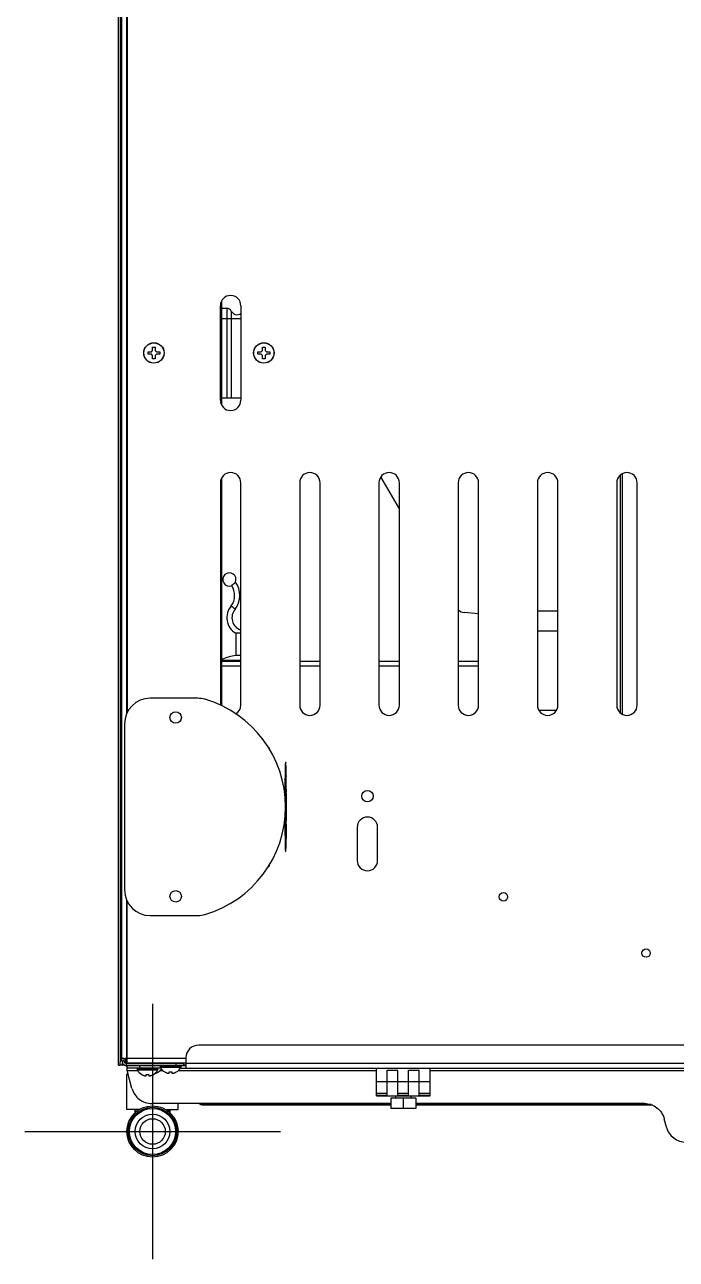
# Model space of a CAD drawing. Header units: millimetres. Extents: x -1686 to 4120, y -1850 to 2563.
# Drawn here: x -42.7 to 212.2, y 1596.9 to 2079.9 of the extents above; entities that cross this region are included whole.
import ezdxf

# ---------------------------------------------------------------- set-up
doc = ezdxf.new("R2010")
doc.units = ezdxf.units.MM
doc.header["$LTSCALE"] = 65.395
doc.layers.get('0').update_dxf_attribs({"linetype": 'CONTINUOUS'})
doc.layers.add('ASSI', color=7, linetype='CONTINUOUS')
doc.layers.add('GEOM', color=7, linetype='CONTINUOUS')

msp = doc.modelspace()

# ---------------------------------------------------------------- linework, layer by layer
at = {"linetype": 'Continuous'}
for p, q in [((5.58, 1950.96), (5.58, 1951.96)), ((5.58, 1951.96), (6.88, 1951.96)), ((6.88, 1951.96), (7.38, 1952.46)), ((7.38, 1952.46), (7.38, 1953.76)), ((7.38, 1953.76), (8.38, 1953.76)), ((8.38, 1953.76), (8.38, 1952.46)), ((8.38, 1952.46), (8.88, 1951.96)), ((8.88, 1951.96), (10.18, 1951.96)), ((10.18, 1951.96), (10.18, 1950.96)), ((48.58, 1950.96), (48.58, 1951.96)), ((48.58, 1951.96), (49.88, 1951.96)), ((49.88, 1951.96), (50.38, 1952.46)), ((50.38, 1952.46), (50.38, 1953.76)), ((50.38, 1953.76), (51.38, 1953.76)), ((51.38, 1953.76), (51.38, 1952.46)), ((51.38, 1952.46), (51.88, 1951.96)), ((51.88, 1951.96), (53.18, 1951.96)), ((53.18, 1951.96), (53.18, 1950.96)), ((6.88, 1950.96), (5.58, 1950.96)), ((7.38, 1950.46), (6.88, 1950.96)), ((7.38, 1949.16), (7.38, 1950.46)), ((8.38, 1949.16), (7.38, 1949.16)), ((8.88, 1950.96), (8.38, 1950.46)), ((8.38, 1950.46), (8.38, 1949.16)), ((10.18, 1950.96), (8.88, 1950.96)), ((49.88, 1950.96), (48.58, 1950.96)), ((50.38, 1950.46), (49.88, 1950.96)), ((50.38, 1949.16), (50.38, 1950.46)), ((51.38, 1949.16), (50.38, 1949.16)), ((51.88, 1950.96), (51.38, 1950.46)), ((51.38, 1950.46), (51.38, 1949.16)), ((53.18, 1950.96), (51.88, 1950.96)), ((94.88, 1660.86), (94.88, 1671.66)), ((115.88, 1660.86), (115.88, 1671.66)), ((-2.18, 1669.16), (-2.67, 1669.16)), ((3.08, 1669.18), (3.08, 1669.21)), ((4.88, 1668.66), (4.88, 1669.21)), ((5.88, 1669.21), (5.88, 1668.66)), ((7.68, 1669.21), (7.68, 1669.18)), ((9.68, 1670.21), (9.68, 1670.18)), ((12.08, 1670.18), (12.08, 1670.21)), ((13.88, 1669.66), (13.88, 1670.21)), ((14.88, 1670.21), (14.88, 1669.66)), ((16.68, 1670.21), (16.68, 1670.18)), ((99.08, 1661.05), (99.08, 1670.86)), ((99.08, 1670.86), (103.28, 1670.86)), ((103.28, 1661.05), (103.28, 1670.86)), ((107.48, 1661.05), (107.48, 1670.86)), ((107.48, 1670.86), (111.68, 1670.86)), ((111.68, 1661.05), (111.68, 1670.86)), ((94.88, 1666.36), (115.88, 1666.36)), ((94.88, 1661.86), (99.08, 1661.86)), ((103.28, 1661.86), (107.48, 1661.86)), ((111.68, 1661.86), (115.88, 1661.86)), ((94.88, 1661.05), (99.08, 1661.05)), ((94.88, 1660.86), (115.88, 1660.86)), ((110.27, 1659.86), (100.49, 1659.86)), ((100.49, 1659.86), (100.49, 1655.86)), ((103.28, 1661.05), (107.48, 1661.05)), ((105.38, 1659.86), (105.38, 1655.86)), ((110.27, 1659.86), (110.27, 1655.86)), ((111.68, 1661.05), (115.88, 1661.05)), ((0.53, 1654.16), (0.53, 1655.01)), ((0.53, 1655.01), (1.58, 1655.01)), ((13.08, 1655.01), (14.13, 1655.01)), ((14.13, 1655.01), (14.13, 1654.16)), ((110.27, 1655.86), (100.49, 1655.86))]:
    msp.add_line(p, q, dxfattribs=at)
at = {"color": 4}
for p, q in [((7.33, 1696.86), (7.33, 1596.86)), ((-42.67, 1646.86), (57.33, 1646.86))]:
    msp.add_line(p, q, dxfattribs=at)
at = {"linetype": 'Continuous'}
for radius in [10, 9.5, 9, 5]:
    msp.add_circle((7.33, 1646.86), radius, dxfattribs=at)
for centre, radius, start, end in [((14.58, 1674.28), 4.8, 210.3012, 238.6273), ((14.18, 1674.28), 4.8, 301.3727, 329.6988), ((-2.17, 1669.16), 0.5, 106.2162, 180), ((5.58, 1673.28), 4.8, 210.3012, 238.6273), ((5.57, 1673.26), 4.75, 238.4659, 241.0313), ((5.56, 1673.26), 4.75, 241.0316, 241.9926), ((5.56, 1673.26), 4.75, 241.9926, 243.3187), ((5.56, 1673.25), 4.74, 243.3188, 244.4598), ((5.56, 1673.25), 4.74, 244.4598, 245.4278), ((5.56, 1673.25), 4.73, 245.4278, 246.6825), ((5.56, 1673.24), 4.73, 246.6826, 247.4526), ((5.55, 1673.23), 4.72, 247.4524, 248.9975), ((5.55, 1673.23), 4.72, 248.9977, 249.4819), ((5.55, 1673.22), 4.7, 249.4813, 251.5344), ((5.54, 1673.2), 4.68, 251.535, 252.6227), ((5.53, 1673.18), 4.67, 252.6228, 253.6051), ((5.53, 1673.15), 4.64, 253.6036, 255.6824), ((4.63, 1670.65), 2.01, 262.7259, 264.7415), ((4.63, 1670.63), 1.98, 264.7442, 265.3991), ((4.63, 1670.62), 1.97, 265.3984, 266.7833), ((4.63, 1670.61), 1.96, 266.7841, 267.6235), ((4.63, 1670.6), 1.96, 267.6234, 268.8455), ((4.63, 1670.59), 1.95, 268.8459, 270.9258), ((4.63, 1670.6), 1.95, 270.9261, 271.9964), ((4.63, 1670.6), 1.96, 271.9964, 273.0228), ((4.63, 1670.61), 1.97, 273.0233, 274.286), ((4.63, 1670.63), 1.98, 274.2856, 275.1372), ((4.63, 1670.65), 2.01, 275.1401, 277.2744), ((5.38, 1672.98), 3.8, 262.4351, 277.5649), ((6.13, 1670.65), 2.01, 262.7256, 264.8598), ((6.13, 1670.63), 1.98, 264.8627, 265.7144), ((6.13, 1670.61), 1.97, 265.714, 266.9766), ((6.13, 1670.6), 1.96, 266.9771, 268.0037), ((6.13, 1670.6), 1.95, 268.0037, 269.0738), ((6.13, 1670.59), 1.95, 269.0741, 270.1995), ((6.13, 1670.59), 1.95, 270.1995, 271.1541), ((6.13, 1670.6), 1.95, 271.1545, 272.3767), ((6.13, 1670.61), 1.96, 272.3765, 273.2159), ((6.13, 1670.62), 1.97, 273.2167, 274.6016), ((6.13, 1670.63), 1.98, 274.6009, 275.2558), ((6.13, 1670.65), 2.01, 275.2585, 277.2741), ((5.23, 1673.15), 4.64, 284.3176, 286.3964), ((5.22, 1673.18), 4.67, 286.3949, 287.3772), ((5.22, 1673.2), 4.68, 287.3773, 288.465), ((5.21, 1673.22), 4.7, 288.4656, 290.5187), ((5.21, 1673.23), 4.72, 290.5181, 291.0023), ((5.21, 1673.23), 4.72, 291.0025, 292.5476), ((5.2, 1673.24), 4.73, 292.5474, 293.3174), ((5.2, 1673.25), 4.73, 293.3175, 294.5722), ((5.2, 1673.25), 4.74, 294.5722, 295.5402), ((5.2, 1673.25), 4.74, 295.5402, 296.6812), ((5.2, 1673.26), 4.75, 296.6813, 298.0074), ((5.2, 1673.26), 4.75, 298.0074, 298.9684), ((5.19, 1673.26), 4.75, 298.9687, 301.5341), ((5.18, 1673.28), 4.8, 301.3727, 329.6988), ((7.23, 1674.15), 4.64, 284.3176, 286.3964), ((7.22, 1674.18), 4.67, 286.3949, 287.3772), ((7.22, 1674.2), 4.68, 287.3773, 288.465), ((7.21, 1674.22), 4.7, 288.4656, 290.5187), ((7.21, 1674.23), 4.72, 290.5181, 291.0023), ((7.21, 1674.23), 4.72, 291.0025, 292.5476), ((7.2, 1674.24), 4.73, 292.5474, 293.3174), ((7.2, 1674.25), 4.73, 293.3175, 294.5722), ((7.2, 1674.25), 4.74, 294.5722, 295.5402), ((7.2, 1674.25), 4.74, 295.5402, 296.6812), ((7.2, 1674.26), 4.75, 296.6813, 298.0074), ((7.2, 1674.26), 4.75, 298.0074, 298.9684), ((7.19, 1674.26), 4.75, 298.9687, 301.5341), ((7.18, 1674.28), 4.8, 301.3727, 320.6774), ((14.57, 1674.26), 4.75, 238.4659, 241.0313), ((14.56, 1674.26), 4.75, 241.0316, 241.9926), ((14.56, 1674.26), 4.75, 241.9926, 243.3187), ((14.56, 1674.25), 4.74, 243.3188, 244.4598), ((14.56, 1674.25), 4.74, 244.4598, 245.4278), ((14.56, 1674.25), 4.73, 245.4278, 246.6825), ((14.56, 1674.24), 4.73, 246.6826, 247.4526), ((14.55, 1674.23), 4.72, 247.4524, 248.9975), ((14.55, 1674.23), 4.72, 248.9977, 249.4819), ((14.55, 1674.22), 4.7, 249.4813, 251.5344), ((14.54, 1674.2), 4.68, 251.535, 252.6227), ((14.53, 1674.18), 4.67, 252.6228, 253.6051), ((14.53, 1674.15), 4.64, 253.6036, 255.6824), ((13.63, 1671.65), 2.01, 262.7259, 264.7415), ((13.63, 1671.63), 1.98, 264.7442, 265.3991), ((13.63, 1671.62), 1.97, 265.3984, 266.7833), ((13.63, 1671.61), 1.96, 266.7841, 267.6235), ((13.63, 1671.6), 1.96, 267.6234, 268.8455), ((13.63, 1671.59), 1.95, 268.8459, 270.9258), ((13.63, 1671.6), 1.95, 270.9261, 271.9964), ((13.63, 1671.6), 1.96, 271.9964, 273.0228), ((13.63, 1671.61), 1.97, 273.0233, 274.286), ((13.63, 1671.63), 1.98, 274.2856, 275.1372), ((13.63, 1671.65), 2.01, 275.1401, 277.2744), ((14.38, 1673.98), 3.8, 262.4351, 277.5649), ((15.13, 1671.65), 2.01, 262.7256, 264.8598), ((15.13, 1671.63), 1.98, 264.8627, 265.7144), ((15.13, 1671.61), 1.97, 265.714, 266.9766), ((15.13, 1671.6), 1.96, 266.9771, 268.0037), ((15.13, 1671.6), 1.95, 268.0037, 269.0738), ((15.13, 1671.59), 1.95, 269.0741, 270.1995), ((15.13, 1671.59), 1.95, 270.1995, 271.1541), ((15.13, 1671.6), 1.95, 271.1545, 272.3767), ((15.13, 1671.61), 1.96, 272.3765, 273.2159), ((15.13, 1671.62), 1.97, 273.2167, 274.6016), ((15.13, 1671.63), 1.98, 274.6009, 275.2558), ((15.13, 1671.65), 2.01, 275.2585, 277.2741), ((14.23, 1674.15), 4.64, 284.3176, 286.3964), ((14.22, 1674.18), 4.67, 286.3949, 287.3772), ((14.22, 1674.2), 4.68, 287.3773, 288.465), ((14.21, 1674.22), 4.7, 288.4656, 290.5187), ((14.21, 1674.23), 4.72, 290.5181, 291.0023), ((14.21, 1674.23), 4.72, 291.0025, 292.5476), ((14.2, 1674.24), 4.73, 292.5474, 293.3174), ((14.2, 1674.25), 4.73, 293.3175, 294.5722), ((14.2, 1674.25), 4.74, 294.5722, 295.5402), ((14.2, 1674.25), 4.74, 295.5402, 296.6812), ((14.2, 1674.26), 4.75, 296.6813, 298.0074), ((14.2, 1674.26), 4.75, 298.0074, 298.9684), ((14.19, 1674.26), 4.75, 298.9687, 301.5341), ((0.03, 1655.01), 0.5, 0, 90), ((14.63, 1655.01), 0.5, 90, 180)]:
    msp.add_arc(centre, radius, start, end, dxfattribs=at)
at = {"layer": 'ASSI', "linetype": 'Continuous'}
for p, q in [((34.38, 1831.26), (41.88, 1831.26)), ((39.57, 1830.86), (41.88, 1830.86)), ((1.38, 1671.46), (1.38, 1671.06)), ((1.44, 1671.46), (1.38, 1671.46)), ((2.38, 1673.66), (2.38, 1673.46)), ((3.78, 1673.46), (3.78, 1673.66)), ((6.98, 1673.46), (6.98, 1673.66)), ((8.98, 1673.46), (8.98, 1673.57)), ((10.38, 1672.26), (10.38, 1672.06)), ((18.38, 1672.26), (10.38, 1672.26)), ((18.38, 1672.06), (10.38, 1672.06)), ((18.32, 1671.85), (10.43, 1671.85)), ((12.28, 1673.66), (12.28, 1673.46)), ((12.78, 1673.46), (12.78, 1673.57)), ((15.98, 1673.46), (15.98, 1673.57)), ((18.38, 1672.26), (18.38, 1672.06)), ((-2.67, 1655.51), (-2.67, 1669.16)), ((9.38, 1671.26), (1.38, 1671.26)), ((9.38, 1671.06), (1.38, 1671.06)), ((9.32, 1670.85), (1.43, 1670.85)), ((9.38, 1671.26), (9.38, 1671.06)), ((17.33, 1655.51), (17.33, 1657.8)), ((102.38, 1660.86), (102.38, 1659.86)), ((108.38, 1660.86), (108.38, 1659.86)), ((2.31, 1655.51), (-2.67, 1655.51)), ((12.35, 1655.51), (17.33, 1655.51))]:
    msp.add_line(p, q, dxfattribs=at)
for centre, radius in [((7.88, 1951.46), 4), ((7.88, 1951.46), 3.95), ((50.88, 1951.46), 4), ((50.88, 1951.46), 3.95), ((16.38, 1808.86), 2.25), ((91.38, 1778.06), 2.25), ((16.38, 1738.86), 2.25), ((144.56, 1738.66), 1.65), ((200.38, 1716.66), 1.65), ((7.33, 1646.86), 6.8)]:
    msp.add_circle(centre, radius, dxfattribs=at)
for centre, radius, start, end in [((37.37, 1862.85), 2.6, 336.4094, 290.5826), ((32.44, 1856.56), 7, 324.3344, 33.3552), ((-29.39, 1933.21), 99.4, 312.9125, 314.0796), ((32.44, 1856.56), 9, 323.6076, 35.6251), ((43.38, 1810.82), 22.54, 98.933, 113.5538), ((1.78, 1671.46), 0.4, 149.3636, 180), ((1.78, 1671.26), 0.4, 90, 180), ((8.98, 1671.26), 0.4, 0, 90), ((10.78, 1672.26), 0.4, 90, 180), ((10.78, 1672.06), 0.4, 180, 210.3012), ((14.58, 1674.28), 4.8, 210.3012, 238.6273), ((14.18, 1674.28), 4.8, 301.3727, 329.6988), ((17.98, 1672.26), 0.4, 0, 90), ((17.98, 1672.06), 0.4, 329.6988, 0), ((1.78, 1671.06), 0.4, 180, 210.3012), ((5.58, 1673.28), 4.8, 210.3012, 238.6273), ((5.18, 1673.28), 4.8, 301.3727, 329.6988), ((8.98, 1671.06), 0.4, 329.6988, 0), ((7.18, 1674.28), 4.8, 301.3727, 320.6104)]:
    msp.add_arc(centre, radius, start, end, dxfattribs=at)
at = {"layer": 'GEOM', "linetype": 'Continuous'}
for p, q in [((-4.62, 1674.46), (-4.62, 2434.86)), ((-5.92, 1672.86), (-5.92, 2434.06)), ((-5.92, 1672.86), (-5.92, 2434.06)), ((-5.23, 1675.86), (-5.23, 2431.06)), ((-2.82, 2352.51), (-2.82, 1810.2)), ((-2.62, 2352.08), (-2.62, 1810.63)), ((34.38, 1931.03), (34.38, 1971.88)), ((33.88, 1932.96), (33.88, 1969.96)), ((34.38, 1968.94), (36.35, 1968.94)), ((36.35, 1968.94), (36.35, 1933.94)), ((38.14, 1967.82), (38.14, 1933.94)), ((41.88, 1969.96), (41.88, 1932.96)), ((34.38, 1964.94), (41.88, 1964.94)), ((34.38, 1933.94), (41.88, 1933.94)), ((190.38, 1810.53), (190.38, 1903.78)), ((191.19, 1810.03), (191.19, 1904.28)), ((33.88, 1900.66), (33.88, 1813.66)), ((34.38, 1813.38), (34.38, 1902.58)), ((41.88, 1813.66), (41.88, 1900.66)), ((64.88, 1900.66), (64.88, 1813.66)), ((72.88, 1813.66), (72.88, 1900.66)), ((95.88, 1900.66), (95.88, 1813.66)), ((103.88, 1890.46), (96.64, 1903)), ((103.88, 1813.66), (103.88, 1900.66)), ((126.88, 1900.66), (126.88, 1813.66)), ((134.88, 1813.66), (134.88, 1900.66)), ((157.88, 1900.66), (157.88, 1813.66)), ((165.88, 1813.66), (165.88, 1900.66)), ((188.88, 1900.66), (188.88, 1813.66)), ((196.88, 1813.66), (196.88, 1900.66)), ((157.88, 1850.56), (165.88, 1850.56)), ((134.88, 1849.41), (129.27, 1849.9)), ((39.88, 1841.79), (39.88, 1833.08)), ((41.88, 1841.86), (39.9, 1841.86)), ((165.88, 1842.56), (157.88, 1842.56)), ((34.38, 1830.86), (39.57, 1830.86)), ((41.88, 1833.08), (39.88, 1833.08)), ((64.88, 1830.86), (72.88, 1830.86)), ((95.88, 1830.86), (103.88, 1830.86)), ((126.88, 1830.86), (134.88, 1830.86)), ((34.38, 1829.06), (41.88, 1829.06)), ((64.88, 1829.06), (72.88, 1829.06)), ((95.88, 1829.06), (103.88, 1829.06)), ((126.88, 1829.06), (134.88, 1829.06)), ((25.04, 1816.36), (6.38, 1816.36)), ((165.28, 1811.56), (158.48, 1811.56)), ((-3.62, 1806.36), (-3.62, 1741.36)), ((59.19, 1788.04), (59.19, 1788.01)), ((59.29, 1788.04), (59.29, 1788.03)), ((59.33, 1791.36), (59.43, 1791.36)), ((59.58, 1788), (59.57, 1788.04)), ((59.29, 1784.52), (59.3, 1784.68)), ((59.29, 1784.35), (59.29, 1784.52)), ((59.3, 1784.68), (59.35, 1784.68)), ((59.31, 1785.83), (59.49, 1785.83)), ((59.32, 1785.7), (59.32, 1785.83)), ((59.42, 1784.35), (59.49, 1784.35)), ((59.47, 1784.35), (59.48, 1784.09)), ((59.48, 1784.09), (59.48, 1783.62)), ((59.48, 1783.62), (59.49, 1783.05)), ((59.49, 1783.05), (59.49, 1782.78)), ((59.49, 1782.78), (59.5, 1782.32)), ((59.54, 1785.83), (59.55, 1785.7)), ((59.61, 1785.83), (59.61, 1785.95)), ((59.21, 1780.84), (59.21, 1780.76)), ((59.23, 1778.42), (59.24, 1778.83)), ((59.23, 1778.35), (59.23, 1778.42)), ((59.24, 1779.19), (59.24, 1779.69)), ((59.24, 1778.93), (59.24, 1779.19)), ((59.24, 1779.18), (59.34, 1779.18)), ((59.24, 1778.93), (59.34, 1778.93)), ((59.24, 1778.83), (59.24, 1778.93)), ((59.25, 1781.98), (59.35, 1781.98)), ((59.26, 1782.18), (59.26, 1782.32)), ((59.26, 1781.98), (59.26, 1782.18)), ((59.26, 1779.69), (59.5, 1779.69)), ((59.26, 1778.42), (59.45, 1778.42)), ((59.35, 1778.35), (59.26, 1775.97)), ((59.31, 1780.83), (59.49, 1780.83)), ((59.34, 1779.18), (59.34, 1778.93)), ((59.45, 1778.35), (59.35, 1775.8)), ((59.35, 1778.35), (59.45, 1778.35)), ((59.41, 1775.96), (59.51, 1778.51)), ((59.49, 1782.31), (59.42, 1782.31)), ((59.52, 1778.89), (59.52, 1779.18)), ((59.53, 1779.19), (59.53, 1778.89)), ((59.53, 1778.89), (59.53, 1778.51)), ((59.53, 1778.51), (59.53, 1778.43)), ((59.36, 1774.62), (59.5, 1774.62)), ((59.36, 1773.45), (59.43, 1773.45)), ((59.5, 1775.89), (59.41, 1775.89)), ((59.52, 1775.12), (59.52, 1775.38)), ((59.54, 1775.96), (59.54, 1775.89)), ((59.54, 1775.89), (59.54, 1775.78)), ((59.54, 1775.78), (59.54, 1775.38)), ((59.54, 1775.38), (59.54, 1775.12)), ((59.54, 1775.12), (59.54, 1774.62)), ((59.64, 1774.74), (59.64, 1774.62)), ((59.26, 1769.22), (59.26, 1769.17)), ((59.53, 1769.4), (59.53, 1769.22)), ((59.2, 1767.74), (59.21, 1767.09)), ((59.25, 1767.09), (59.24, 1767.74)), ((59.25, 1766.84), (59.25, 1767.09)), ((59.25, 1765.64), (59.35, 1765.64)), ((59.26, 1765.76), (59.26, 1765.77)), ((59.26, 1765.64), (59.26, 1765.76)), ((59.26, 1765.43), (59.26, 1765.64)), ((59.27, 1767.09), (59.37, 1767.09)), ((59.27, 1764.52), (59.27, 1764.57)), ((59.29, 1764.58), (59.39, 1764.58)), ((59.29, 1764.52), (59.39, 1764.52)), ((59.29, 1763.33), (59.29, 1763.45)), ((59.29, 1763.32), (59.29, 1763.33)), ((59.3, 1763.11), (59.29, 1763.32)), ((59.33, 1767.74), (59.43, 1767.74)), ((59.35, 1765.64), (59.39, 1764.58)), ((59.39, 1764.52), (59.35, 1763.46)), ((59.39, 1767.09), (59.49, 1767.09)), ((59.43, 1765.78), (59.39, 1766.84)), ((59.39, 1766.84), (59.47, 1766.84)), ((59.39, 1762.26), (59.43, 1763.32)), ((59.47, 1766.84), (59.43, 1765.78)), ((59.43, 1763.32), (59.47, 1762.26)), ((59.47, 1764.58), (59.51, 1765.64)), ((59.51, 1763.46), (59.47, 1764.52)), ((59.49, 1764.58), (59.49, 1764.51)), ((59.49, 1764.51), (59.49, 1764.22)), ((59.52, 1767.74), (59.52, 1767.13)), ((59.52, 1767.13), (59.52, 1767.09)), ((87.38, 1765.86), (87.38, 1752.86)), ((95.38, 1752.86), (95.38, 1765.86)), ((59.15, 1762.15), (59.15, 1762.01)), ((59.19, 1759.84), (59.19, 1759.67)), ((59.32, 1762.01), (59.37, 1762.01)), ((59.32, 1761.96), (59.32, 1762.01)), ((59.39, 1762.26), (59.47, 1762.26)), ((59.39, 1762.01), (59.49, 1762.01)), ((59.45, 1762.01), (59.44, 1761.91)), ((59.55, 1762.01), (59.55, 1761.96)), ((59.58, 1759.67), (59.58, 1759.94)), ((59.33, 1756.36), (59.43, 1756.36)), ((-2.82, 1737.51), (-2.82, 1675.8)), ((-2.62, 1673.66), (-2.62, 1737.08)), ((6.38, 1731.36), (25.04, 1731.36)), ((825.38, 1680.66), (25.38, 1680.66)), ((-5.92, 1672.86), (-5.39, 1672.86)), ((-3.64, 1672.86), (-5.39, 1672.86)), ((-5.23, 1675.86), (-4.62, 1675.86)), ((-3.82, 1675.46), (-4.62, 1675.46)), ((-4.62, 1674.46), (-3.82, 1674.46)), ((-4.12, 1672.86), (-4.12, 1673.21)), ((-3.82, 1674.46), (-3.82, 1675.46)), ((-3.82, 1675.46), (-3.1, 1675.46)), ((-3.12, 1673.5), (-3.12, 1675.46)), ((-2.98, 1675.46), (-3.1, 1675.46)), ((-2.82, 1675.8), (-2.62, 1676.15)), ((-2.82, 1672.66), (-2.82, 1673.46)), ((-2.82, 1673.46), (19.38, 1673.46)), ((-2.82, 1672.66), (20.38, 1672.66)), ((20.38, 1675.46), (-2.62, 1675.46)), ((20.38, 1673.66), (-2.62, 1673.66)), ((-2.62, 1671.66), (-2.62, 1672.66)), ((-2.62, 1670.79), (-2.62, 1671.66)), ((10.58, 1671.66), (-2.62, 1671.66)), ((2.38, 1671.66), (2.38, 1672.66)), ((6.98, 1673.57), (8.98, 1673.57)), ((8.98, 1673.57), (9.13, 1673.66)), ((12.78, 1673.57), (12.63, 1673.66)), ((12.78, 1673.57), (15.98, 1673.57)), ((15.98, 1673.57), (16.13, 1673.66)), ((16.38, 1673.46), (16.38, 1672.66)), ((18.18, 1671.66), (832.58, 1671.66)), ((19.38, 1673.46), (19.38, 1672.66)), ((20.38, 1672.86), (19.38, 1672.86)), ((20.38, 1675.66), (20.38, 1671.66)), ((20.38, 1673.66), (830.38, 1673.66)), ((-0.73, 1663.73), (-2.62, 1670.79)), ((-2.62, 1670.79), (1.48, 1670.79)), ((10.45, 1670.79), (11.3, 1670.79)), ((17.45, 1670.79), (94.88, 1670.79)), ((115.88, 1670.79), (421.48, 1670.79)), ((100.49, 1657.8), (7, 1657.8)), ((27.23, 1657.37), (27.23, 1657.16)), ((100.49, 1657.37), (27.23, 1657.37)), ((100.49, 1657.16), (27.23, 1657.16)), ((199.72, 1657.8), (110.27, 1657.8)), ((202.31, 1657.37), (110.27, 1657.37)), ((202.85, 1657.16), (110.27, 1657.16)), ((208.33, 1648.6), (207.45, 1651.87))]:
    msp.add_line(p, q, dxfattribs=at)
for centre, radius, start, end in [((37.88, 1969.96), 4, 0, 180), ((36.35, 1966.94), 2, 26.3878, 90), ((40.38, 1968.94), 2.5, 206.3878, 307.3629), ((37.88, 1932.96), 4, 180, 0), ((37.88, 1900.66), 4, 0, 180), ((68.88, 1900.66), 4, 0, 180), ((99.88, 1900.66), 4, 0, 180), ((130.88, 1900.66), 4, 0, 180), ((161.88, 1900.66), 4, 0, 180), ((192.88, 1900.66), 4, 0, 180), ((32.44, 1856.56), 7, 324.3344, 33.3552), ((32.44, 1856.56), 9, 323.6076, 35.6251), ((43.38, 1847.86), 7, 138.6312, 240), ((-48.62, 1743.49), 139.3, 51.072, 51.4838), ((43.38, 1847.86), 5, 137.6561, 252.497), ((-42.07, 1751.57), 128.9, 50.6324, 51.0775), ((129.62, 1853.88), 4, 226.8014, 265), ((36.67, 1842.72), 3.34, 343.8616, 344.9697), ((43.38, 1810.82), 22.54, 98.933, 113.5406), ((25.04, 1806.36), 10, 73.6631, 90), ((15.51, 1773.86), 43.87, 286.3369, 73.6631), ((37.88, 1813.66), 4, 300.7154, 0), ((68.88, 1813.66), 4, 180, 0), ((99.88, 1813.66), 4, 180, 0), ((130.88, 1813.66), 4, 180, 0), ((161.88, 1813.66), 4, 180, 0), ((192.88, 1813.66), 4, 180, 0), ((51.88, 1796.35), 1.25, 0.0014, 61.8703), ((394.45, 1781.61), 335.22, 178.9024, 179.2783), ((-307.35, 1781.11), 366.99, 0.7561, 1.0765), ((783.3, 1776.79), 724.1, 179.40242, 179.56308), ((612.38, 1778.6), 553.17, 179.2518, 179.4052), ((470.8, 1777.84), 411.56, 179.0941, 179.3769), ((265.73, 1781.13), 206.47, 178.7311, 179.0137), ((-142.71, 1781.19), 202.3, 0.8938, 1.2772), ((-324.4, 1778.21), 384.02, 0.6132, 0.9163), ((-517.56, 1778.32), 577.22, 0.59822, 0.74518), ((935.92, 1774.06), 876.69, 179.71973, 179.84303), ((-816.34, 1774.06), 875.88, 0.12452, 0.28583), ((-493.59, 1776.27), 553.22, 0.4726, 0.626), ((-766.54, 1774.24), 826.18, 0.11425, 0.37838), ((-841.1, 1773.85), 900.74, 359.56982, 0.04896), ((934.22, 1772.37), 875.13, 180.21842, 180.66889), ((1197.18, 1773.6), 1137.99, 180.14861, 180.29479), ((925.74, 1773.62), 866.52, 180.15692, 180.29051), ((147.8, 1770.61), 88.55, 179.3097, 180.8974), ((-27.61, 1770.6), 87.13, 359.1478, 0.8485), ((-837.86, 1773.73), 897.4, 359.72365, 359.88771), ((91.38, 1765.86), 4, 0, 180), ((843, 1771.58), 783.81, 180.32816, 180.69929), ((405.02, 1768.93), 345.77, 180.7314, 180.9078), ((288.29, 1767.02), 229.02, 180.9771, 181.131), ((467.23, 1767.21), 408.11, 180.7302, 181.0354), ((455.61, 1767.05), 396.39, 180.7281, 181.0661), ((254.6, 1766.35), 195.33, 181.1308, 181.2734), ((-308.68, 1766.59), 368.32, 358.9653, 359.2867), ((51.88, 1751.36), 1.25, 298.13, 359.9987), ((91.38, 1752.86), 4, 180, 0), ((25.04, 1741.36), 10, 270, 286.3369), ((25.38, 1675.66), 5, 90, 180), ((-2.82, 1674.46), 1.8, 180, 270), ((-2.82, 1674.46), 1, 180, 270), ((54.19, 1629.17), 73.66, 140.7202, 141.0674), ((71.75, 1641.92), 81.91, 155.5637, 155.8296), ((26.11, 1693.36), 35.71, 215.4214, 215.5869), ((6.57, 1684.92), 15.47, 232.4063, 232.5478), ((3.47, 1680.85), 10.36, 232.4765, 233.9666)]:
    msp.add_arc(centre, radius, start, end, dxfattribs=at)
for centre, major_axis, ratio, start_param, end_param in [((6.38, 1806.36), (-10, 0), 0.999848, -1.570796, 0), ((59.46, 1783.33), (0, 3.38), 0.034921, 1.159279, 1.982313), ((59.41, 1783.92), (0, 1.9), 0.034921, 6.283185, 7.442465), ((59.42, 1783.5), (0, 0.846), 0.034921, 0, 1.437065), ((59.46, 1783.33), (0, 2.11), 0.034921, 1.437065, 1.704531), ((59.42, 1783.16), (0, 0.846), 0.034921, -4.57865, -3.141593), ((59.49, 1785.09), (0, 0.74), 0.034921, 3.141593, 6.283185), ((59.26, 1779.18), (0, 0.508), 0.034921, 0.000005, 0.392824), ((59.31, 1782.74), (0, 1.9), 0.034921, -4.148764, -3.141593), ((59.36, 1779.18), (0, 0.508), 0.034921, 0.000005, 1.570796), ((59.36, 1778.93), (0, 0.508), 0.034921, 1.570796, 3.141593), ((59.41, 1782.74), (0, 1.9), 0.034921, -4.300872, -3.141593), ((59.35, 1778.38), (0, 0.0423), 0.034921, -2.426008, -0.506941), ((59.45, 1778.38), (0, 0.0423), 0.034921, -2.426008, 0), ((59.49, 1781.57), (0, 0.74), 0.034921, 3.141593, 6.283185), ((59.5, 1779.18), (0, 0.508), 0.034921, -1.570796, 0), ((59.5, 1778.89), (0, 0.508), 0.034921, -2.426008, -1.570796), ((59.41, 1775.93), (0, 0.0423), 0.034921, 0.715566, 3.141593), ((59.5, 1775.38), (0, 0.508), 0.034921, -1.570796, 0), ((59.5, 1775.12), (0, 0.508), 0.034921, -3.141593, -1.570796), ((59.27, 1766.24), (0, 0.846), 0.034921, -0.000671, 0.611205), ((59.29, 1764.55), (0, 0.0423), 0.034921, -2.356194, -0.785398), ((59.37, 1766.24), (0, 0.846), 0.034921, 5.497787, 8.63938), ((59.37, 1762.86), (0, 0.846), 0.034921, 0.785408, 3.926991), ((59.39, 1764.55), (0, 0.0423), 0.034921, -2.356194, -0.785398), ((59.43, 1765.81), (0, 0.0423), 0.034921, -3.141592, -2.356218), ((59.43, 1763.29), (0, 0.0423), 0.034921, -0.785398, 0), ((59.49, 1766.24), (0, 0.846), 0.034921, 3.926991, 7.068583), ((59.48, 1764.55), (0, 0.0423), 0.034921, 0.785398, 2.356194), ((59.49, 1762.86), (0, 0.846), 0.034921, 2.356194, 5.497792), ((59.39, 1762.86), (0, 0.846), 0.034921, -3.228714, -3.142264), ((6.38, 1741.36), (-10, 0), 0.999848, 0, 1.570796)]:
    msp.add_ellipse(centre, major_axis=major_axis, ratio=ratio, start_param=start_param, end_param=end_param, dxfattribs=at)
msp.add_ellipse((59.43, 1770.6), major_axis=(0, 1.37), ratio=0.034921, dxfattribs=at)
for points, knots in [([(59.19, 1788.01), (59.16, 1786.5), (59.12, 1783.39), (59.1, 1780.28), (59.1, 1778.68)], [0, 0, 0, 0, 0.486736, 1, 1, 1, 1]), ([(59.31, 1791.25), (59.29, 1791.09), (59.26, 1790.67), (59.23, 1789.93), (59.21, 1789.03), (59.2, 1788.38), (59.19, 1788.04)], [0, 0, 0, 0, 0.15536, 0.393936, 0.683717, 1, 1, 1, 1]), ([(59.43, 1791.36), (59.43, 1791.36), (59.42, 1791.35), (59.42, 1791.32), (59.41, 1791.25), (59.4, 1791.15), (59.38, 1791.02), (59.37, 1790.86), (59.36, 1790.6), (59.34, 1790.23), (59.33, 1789.73), (59.31, 1789.2), (59.3, 1788.62), (59.29, 1788.23), (59.29, 1788.04)], [0, 0, 0, 0, 0.002554, 0.00811, 0.028405, 0.059717, 0.100469, 0.149326, 0.205245, 0.33526, 0.484784, 0.648269, 0.821055, 1, 1, 1, 1]), ([(59.33, 1791.36), (59.33, 1791.36), (59.32, 1791.34), (59.31, 1791.31), (59.31, 1791.28), (59.31, 1791.25)], [0, 0, 0, 0, 0.087958, 0.284157, 1, 1, 1, 1]), ([(59.32, 1785.83), (59.33, 1786.18), (59.35, 1786.82), (59.37, 1787.45), (59.39, 1787.72)], [0, 0, 0, 0, 0.565272, 1, 1, 1, 1]), ([(59.38, 1787.62), (59.39, 1787.5), (59.42, 1786.91), (59.43, 1786.31), (59.44, 1785.83)], [0, 0, 0, 0, 0.203307, 1, 1, 1, 1]), ([(59.39, 1787.72), (59.39, 1787.76), (59.4, 1787.84), (59.41, 1787.94), (59.42, 1787.99), (59.42, 1788.04), (59.43, 1788.04)], [0, 0, 0, 0, 0.41614, 0.728903, 0.925209, 1, 1, 1, 1]), ([(59.48, 1791.04), (59.47, 1791.09), (59.47, 1791.16), (59.46, 1791.26), (59.45, 1791.31), (59.44, 1791.36), (59.43, 1791.36)], [0, 0, 0, 0, 0.406841, 0.718914, 0.920876, 1, 1, 1, 1]), ([(59.43, 1788.04), (59.44, 1788.04), (59.44, 1788.01), (59.45, 1787.98), (59.46, 1787.92), (59.47, 1787.83), (59.47, 1787.73), (59.49, 1787.56), (59.5, 1787.32), (59.51, 1786.99), (59.52, 1786.63), (59.53, 1786.24), (59.54, 1785.97), (59.54, 1785.83)], [0, 0, 0, 0, 0.007007, 0.02446, 0.05243, 0.090247, 0.136945, 0.191401, 0.320117, 0.470109, 0.635991, 0.813506, 1, 1, 1, 1]), ([(59.57, 1788.04), (59.56, 1788.62), (59.54, 1789.62), (59.51, 1790.62), (59.48, 1791.04)], [0, 0, 0, 0, 0.574407, 1, 1, 1, 1]), ([(59.61, 1762.01), (59.66, 1765.72), (59.69, 1773.17), (59.67, 1780.61), (59.63, 1784.35)], [0, 0, 0, 0, 0.498361, 1, 1, 1, 1]), ([(59.47, 1773.14), (59.47, 1773.18), (59.46, 1773.26), (59.46, 1773.36), (59.44, 1773.41), (59.44, 1773.45), (59.43, 1773.45)], [0, 0, 0, 0, 0.422215, 0.733072, 0.926639, 1, 1, 1, 1]), ([(59.51, 1771.89), (59.51, 1772.01), (59.5, 1772.43), (59.49, 1772.85), (59.47, 1773.14)], [0, 0, 0, 0, 0.297247, 1, 1, 1, 1]), ([(59.26, 1769.17), (59.26, 1769.05), (59.27, 1768.66), (59.28, 1768.27), (59.3, 1768)], [0, 0, 0, 0, 0.303031, 1, 1, 1, 1]), ([(59.3, 1768), (59.3, 1767.96), (59.3, 1767.9), (59.31, 1767.82), (59.32, 1767.78), (59.33, 1767.74), (59.33, 1767.74)], [0, 0, 0, 0, 0.422052, 0.73217, 0.925596, 1, 1, 1, 1]), ([(59.43, 1767.74), (59.44, 1767.74), (59.44, 1767.78), (59.46, 1767.83), (59.46, 1767.94), (59.47, 1768.01), (59.47, 1768.06)], [0, 0, 0, 0, 0.073362, 0.266931, 0.577789, 1, 1, 1, 1]), ([(59.47, 1768.06), (59.48, 1768.14), (59.5, 1768.55), (59.5, 1768.97), (59.51, 1769.3)], [0, 0, 0, 0, 0.194746, 1, 1, 1, 1]), ([(59.62, 1767.08), (59.61, 1766.64), (59.6, 1764.95), (59.57, 1763.26), (59.55, 1762.01)], [0, 0, 0, 0, 0.260706, 1, 1, 1, 1]), ([(59.19, 1759.67), (59.19, 1759.34), (59.21, 1758.7), (59.23, 1757.8), (59.26, 1757.07), (59.28, 1756.64), (59.3, 1756.47)], [0, 0, 0, 0, 0.312119, 0.598659, 0.840006, 1, 1, 1, 1]), ([(59.29, 1759.67), (59.29, 1759.47), (59.3, 1759.09), (59.31, 1758.52), (59.33, 1757.98), (59.34, 1757.49), (59.36, 1757.11), (59.37, 1756.85), (59.38, 1756.68), (59.4, 1756.55), (59.4, 1756.45), (59.42, 1756.4), (59.42, 1756.36), (59.43, 1756.36)], [0, 0, 0, 0, 0.178798, 0.350524, 0.513324, 0.6636, 0.795625, 0.852565, 0.902088, 0.942924, 0.973487, 0.99263, 1, 1, 1, 1]), ([(59.39, 1759.99), (59.37, 1760.27), (59.34, 1760.93), (59.33, 1761.58), (59.32, 1761.96)], [0, 0, 0, 0, 0.429454, 1, 1, 1, 1]), ([(59.44, 1761.91), (59.44, 1761.74), (59.43, 1761.13), (59.41, 1760.53), (59.38, 1760.1)], [0, 0, 0, 0, 0.289159, 1, 1, 1, 1]), ([(59.43, 1759.68), (59.43, 1759.68), (59.42, 1759.68), (59.42, 1759.71), (59.41, 1759.77), (59.4, 1759.87), (59.39, 1759.95), (59.39, 1759.99)], [0, 0, 0, 0, 0.025173, 0.080384, 0.282291, 0.593979, 1, 1, 1, 1]), ([(59.55, 1761.96), (59.54, 1761.82), (59.54, 1761.54), (59.52, 1761.14), (59.51, 1760.76), (59.5, 1760.42), (59.49, 1760.17), (59.48, 1760), (59.47, 1759.89), (59.46, 1759.81), (59.45, 1759.74), (59.44, 1759.7), (59.44, 1759.68), (59.43, 1759.68)], [0, 0, 0, 0, 0.186562, 0.364444, 0.529977, 0.678688, 0.805728, 0.859645, 0.906265, 0.944674, 0.973811, 0.992501, 1, 1, 1, 1]), ([(59.48, 1756.67), (59.51, 1757.1), (59.54, 1758.1), (59.56, 1759.1), (59.58, 1759.67)], [0, 0, 0, 0, 0.43077, 1, 1, 1, 1]), ([(59.3, 1756.47), (59.31, 1756.44), (59.31, 1756.4), (59.32, 1756.37), (59.33, 1756.36), (59.33, 1756.36)], [0, 0, 0, 0, 0.722006, 0.914336, 1, 1, 1, 1]), ([(59.43, 1756.36), (59.44, 1756.36), (59.45, 1756.4), (59.46, 1756.45), (59.47, 1756.55), (59.47, 1756.63), (59.48, 1756.67)], [0, 0, 0, 0, 0.075297, 0.270753, 0.582876, 1, 1, 1, 1]), ([(-5.39, 1672.86), (-5.38, 1672.86), (-5.37, 1672.88), (-5.36, 1672.92), (-5.34, 1672.99), (-5.33, 1673.09), (-5.31, 1673.22), (-5.29, 1673.43), (-5.27, 1673.76), (-5.26, 1674.21), (-5.24, 1674.72), (-5.23, 1675.28), (-5.23, 1675.66), (-5.23, 1675.86)], [0, 0, 0, 0, 0.007002, 0.022197, 0.046438, 0.079688, 0.121697, 0.172094, 0.296103, 0.447041, 0.619153, 0.805857, 1, 1, 1, 1]), ([(-4.48, 1673.75), (-4.48, 1673.63), (-4.49, 1673.45), (-4.51, 1673.23), (-4.53, 1673.1), (-4.54, 1673), (-4.56, 1672.92), (-4.57, 1672.88), (-4.58, 1672.86), (-4.59, 1672.86)], [0, 0, 0, 0, 0.418611, 0.588859, 0.730819, 0.843203, 0.925138, 0.976463, 1, 1, 1, 1]), ([(-2.62, 1672.17), (-2.65, 1672.2), (-2.75, 1672.34), (-2.85, 1672.47), (-2.92, 1672.58)], [0, 0, 0, 0, 0.245654, 1, 1, 1, 1]), ([(-0.73, 1663.73), (-0.5, 1662.89), (0.23, 1661.27), (2.04, 1659.34), (4.38, 1658.09), (6.13, 1657.8), (7, 1657.8)], [0, 0, 0, 0, 0.249935, 0.499915, 0.749943, 1, 1, 1, 1]), ([(27.23, 1657.16), (26.89, 1657.16), (26.21, 1657.27), (25.61, 1657.59), (25.35, 1657.8)], [0, 0, 0, 0, 0.501759, 1, 1, 1, 1]), ([(25.65, 1657.8), (25.89, 1657.66), (26.4, 1657.44), (26.95, 1657.37), (27.23, 1657.37)], [0, 0, 0, 0, 0.498792, 1, 1, 1, 1]), ([(199.72, 1657.8), (200.59, 1657.8), (202.34, 1657.51), (204.68, 1656.26), (206.5, 1654.33), (207.23, 1652.71), (207.45, 1651.87)], [0, 0, 0, 0, 0.250057, 0.500085, 0.750065, 1, 1, 1, 1]), ([(208.33, 1648.6), (208.55, 1647.76), (209.29, 1646.15), (211.1, 1644.21), (213.44, 1642.96), (215.19, 1642.67), (216.06, 1642.67)], [0, 0, 0, 0, 0.249935, 0.499915, 0.749943, 1, 1, 1, 1])]:
    msp.add_open_spline(points, degree=3, knots=knots, dxfattribs=at)
for points in [[(59.2, 1778.42), (59.19, 1777.97), (59.19, 1777.52), (59.19, 1777.06)], [(59.21, 1780.76), (59.21, 1780.4), (59.2, 1780.05), (59.2, 1779.69)], [(59.2, 1779.69), (59.2, 1779.27), (59.2, 1778.85), (59.2, 1778.42)], [(59.22, 1782.32), (59.21, 1781.82), (59.21, 1781.33), (59.21, 1780.84)], [(59.24, 1779.69), (59.24, 1780.07), (59.25, 1780.46), (59.25, 1780.84)], [(59.25, 1780.84), (59.25, 1781.22), (59.26, 1781.6), (59.26, 1781.98)], [(59.51, 1780.84), (59.52, 1780.46), (59.52, 1780.07), (59.52, 1779.69)], [(59.61, 1780.84), (59.62, 1780.46), (59.62, 1780.08), (59.62, 1779.7)], [(59.54, 1774.62), (59.54, 1774.23), (59.54, 1773.84), (59.54, 1773.45)], [(59.54, 1773.45), (59.54, 1772.96), (59.54, 1772.47), (59.54, 1771.97)], [(59.64, 1775.89), (59.64, 1775.5), (59.64, 1775.12), (59.64, 1774.74)], [(59.24, 1767.74), (59.24, 1768.24), (59.24, 1768.73), (59.23, 1769.22)], [(59.53, 1769.22), (59.53, 1768.73), (59.52, 1768.24), (59.52, 1767.74)], [(59.26, 1765.77), (59.26, 1766.13), (59.25, 1766.48), (59.25, 1766.84)], [(59.27, 1764.57), (59.27, 1764.86), (59.27, 1765.14), (59.26, 1765.43)], [(59.5, 1765.24), (59.5, 1765.02), (59.49, 1764.8), (59.49, 1764.58)]]:
    msp.add_open_spline(points, degree=3, dxfattribs=at)

doc.saveas('drawing.dxf')
